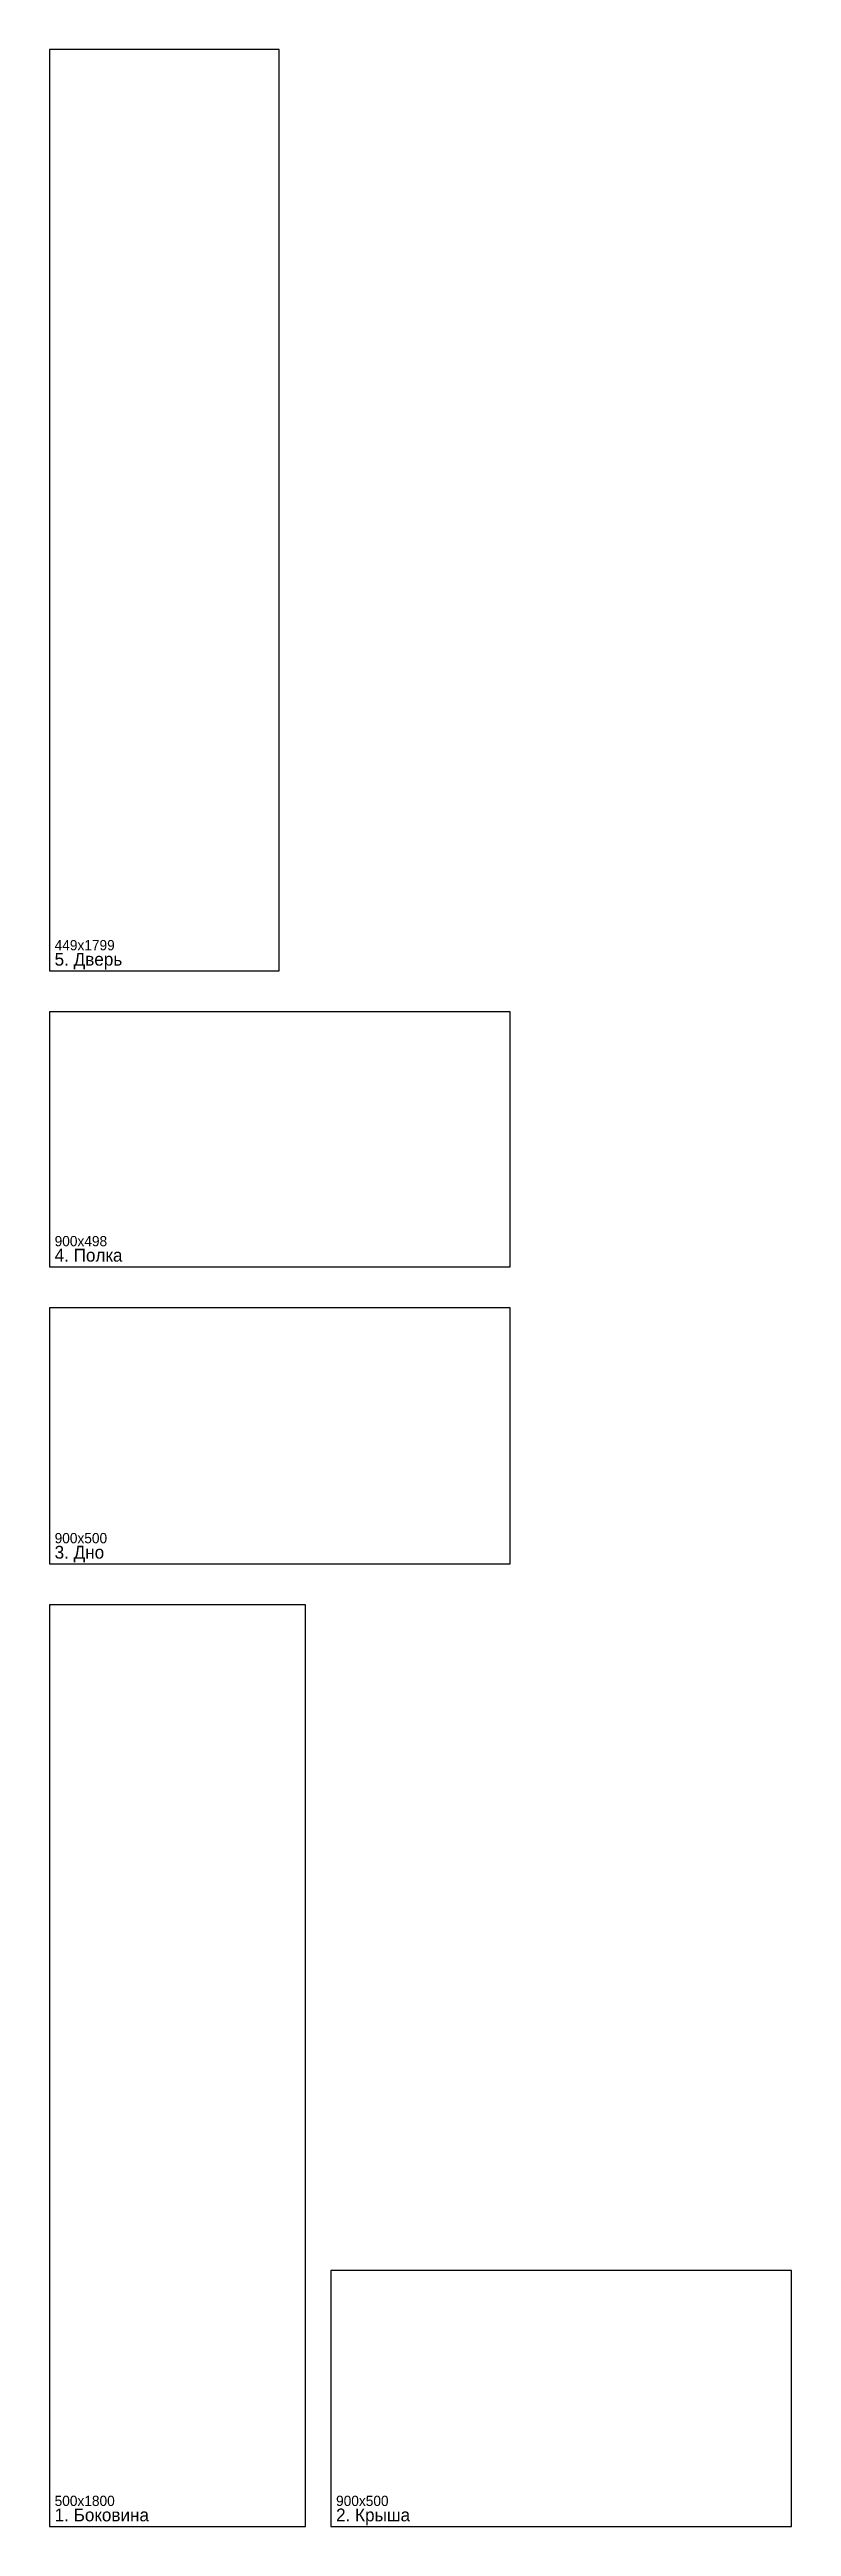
# Model space of a CAD drawing. Header units: metres. Extents: x 0 to 1450, y 0 to 4837.
import ezdxf

# ---------------------------------------------------------------- set-up
doc = ezdxf.new("R2010")
doc.units = ezdxf.units.M
doc.layers.add('CUT', color=7, linetype='Continuous')
doc.layers.add('TEXT', color=7, linetype='Continuous')

msp = doc.modelspace()

# ---------------------------------------------------------------- linework, layer by layer
at = {"layer": 'CUT'}
for points in [[(0, 3038), (449, 3038), (449, 4837), (0, 4837), (0, 3038)], [(0, 2460), (900, 2460), (900, 2958), (0, 2958), (0, 2460)], [(0, 1880), (900, 1880), (900, 2380), (0, 2380), (0, 1880)], [(0, 0), (500, 0), (500, 1800), (0, 1800), (0, 0)], [(550, 0), (1450, 0), (1450, 500), (550, 500), (550, 0)]]:
    msp.add_lwpolyline(points, dxfattribs=at)

# ---------------------------------------------------------------- texts
at = {"layer": 'TEXT'}
for s, height, p in [('449x1799', 20, (10, 3078)), ('5. Дверь', 25, (10, 3048)), ('900x498', 20, (10, 2500)), ('4. Полка', 25, (10, 2470)), ('900x500', 20, (10, 1920)), ('3. Дно', 25, (10, 1890)), ('500x1800', 20, (10, 40)), ('900x500', 20, (560, 40)), ('1. Боковина', 25, (10, 10)), ('2. Крыша', 25, (560, 10))]:
    msp.add_text(s, height=height, dxfattribs=at).set_placement(p)

doc.saveas('drawing.dxf')
